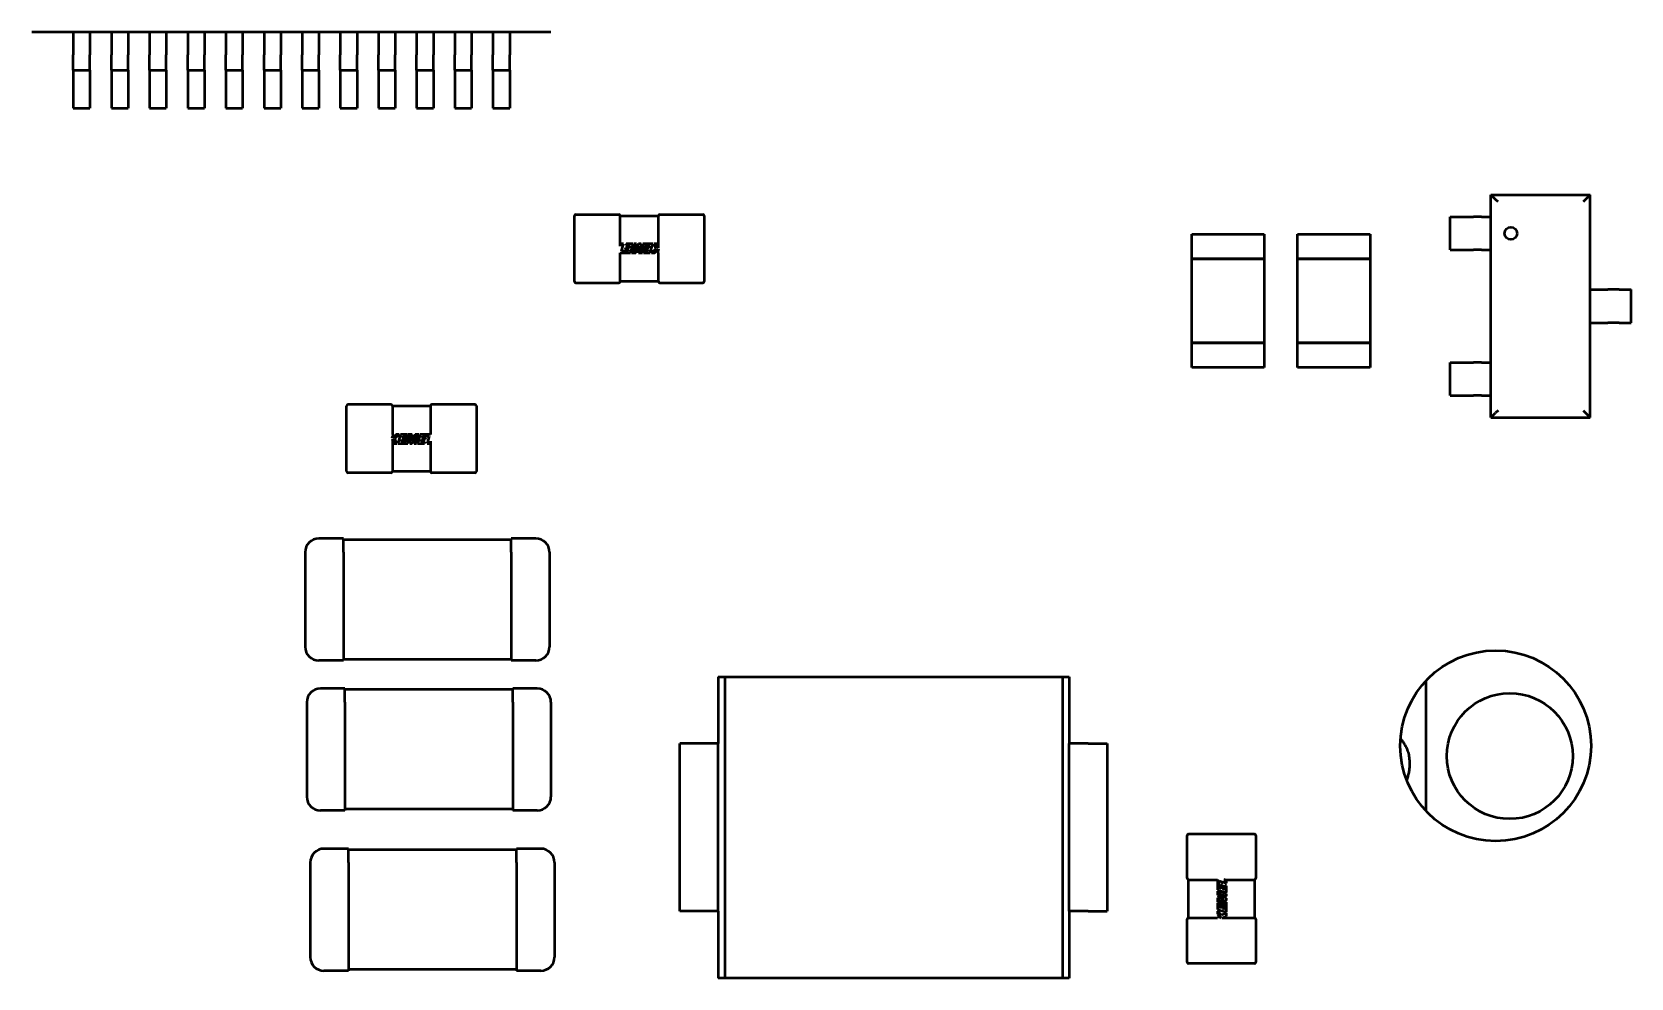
# Model space of a CAD drawing. Header units: millimetres. Extents: x -106 to 841, y -50 to 594.
# Drawn here: x 258.09 to 279.04, y 323.45 to 335.86 of the extents above; entities that cross this region are included whole.
import ezdxf

# ---------------------------------------------------------------- set-up
doc = ezdxf.new("R2010")
doc.units = ezdxf.units.MM
doc.layers.add('Visible (ISO)', color=7, linetype='Continuous', lineweight=50)

msp = doc.modelspace()

# ---------------------------------------------------------------- linework, layer by layer
at = {"layer": 'Visible (ISO)'}
for p, q in [((258.091, 335.856), (258.631, 335.856)), ((258.631, 335.856), (258.851, 335.856)), ((258.631, 335.856), (258.631, 335.556)), ((258.851, 335.856), (259.131, 335.856)), ((258.851, 335.856), (258.851, 335.556)), ((259.131, 335.856), (259.351, 335.856)), ((259.131, 335.856), (259.131, 335.556)), ((259.351, 335.856), (259.631, 335.856)), ((259.351, 335.856), (259.351, 335.556)), ((259.631, 335.856), (259.851, 335.856)), ((259.631, 335.856), (259.631, 335.556)), ((259.851, 335.856), (260.131, 335.856)), ((259.851, 335.856), (259.851, 335.556)), ((260.131, 335.856), (260.351, 335.856)), ((260.131, 335.856), (260.131, 335.556)), ((260.351, 335.856), (260.631, 335.856)), ((260.351, 335.856), (260.351, 335.556)), ((260.631, 335.856), (260.851, 335.856)), ((260.631, 335.856), (260.631, 335.556)), ((260.851, 335.856), (261.131, 335.856)), ((260.851, 335.856), (260.851, 335.556)), ((261.131, 335.856), (261.351, 335.856)), ((261.131, 335.856), (261.131, 335.556)), ((261.351, 335.856), (261.631, 335.856)), ((261.351, 335.856), (261.351, 335.556)), ((261.631, 335.856), (261.851, 335.856)), ((261.631, 335.856), (261.631, 335.556)), ((261.851, 335.856), (262.131, 335.856)), ((261.851, 335.856), (261.851, 335.556)), ((262.131, 335.856), (262.351, 335.856)), ((262.131, 335.856), (262.131, 335.556)), ((262.351, 335.856), (262.631, 335.856)), ((262.351, 335.856), (262.351, 335.556)), ((262.631, 335.856), (262.851, 335.856)), ((262.631, 335.856), (262.631, 335.556)), ((262.851, 335.856), (263.131, 335.856)), ((262.851, 335.856), (262.851, 335.556)), ((263.131, 335.856), (263.351, 335.856)), ((263.131, 335.856), (263.131, 335.556)), ((263.351, 335.856), (263.631, 335.856)), ((263.351, 335.856), (263.351, 335.556)), ((263.631, 335.856), (263.851, 335.856)), ((263.631, 335.856), (263.631, 335.556)), ((263.851, 335.856), (264.131, 335.856)), ((263.851, 335.856), (263.851, 335.556)), ((264.131, 335.856), (264.351, 335.856)), ((264.131, 335.856), (264.131, 335.556)), ((264.351, 335.856), (264.891, 335.856)), ((264.351, 335.856), (264.351, 335.556)), ((258.631, 335.356), (258.631, 335.556)), ((258.851, 335.356), (258.851, 335.556)), ((259.131, 335.356), (259.131, 335.556)), ((259.351, 335.356), (259.351, 335.556)), ((259.631, 335.356), (259.631, 335.556)), ((259.851, 335.356), (259.851, 335.556)), ((260.131, 335.356), (260.131, 335.556)), ((260.351, 335.356), (260.351, 335.556)), ((260.631, 335.356), (260.631, 335.556)), ((260.851, 335.356), (260.851, 335.556)), ((261.131, 335.356), (261.131, 335.556)), ((261.351, 335.356), (261.351, 335.556)), ((261.631, 335.356), (261.631, 335.556)), ((261.851, 335.356), (261.851, 335.556)), ((262.131, 335.356), (262.131, 335.556)), ((262.351, 335.356), (262.351, 335.556)), ((262.631, 335.356), (262.631, 335.556)), ((262.851, 335.356), (262.851, 335.556)), ((263.131, 335.356), (263.131, 335.556)), ((263.351, 335.356), (263.351, 335.556)), ((263.631, 335.356), (263.631, 335.556)), ((263.851, 335.356), (263.851, 335.556)), ((264.131, 335.356), (264.131, 335.556)), ((264.351, 335.356), (264.351, 335.556)), ((258.631, 335.356), (258.631, 335.256)), ((258.631, 335.356), (258.851, 335.356)), ((258.631, 335.256), (258.631, 334.856)), ((258.851, 335.356), (258.851, 335.256)), ((258.851, 335.256), (258.851, 334.856)), ((259.131, 335.356), (259.131, 335.256)), ((259.131, 335.356), (259.351, 335.356)), ((259.131, 335.256), (259.131, 334.856)), ((259.351, 335.356), (259.351, 335.256)), ((259.351, 335.256), (259.351, 334.856)), ((259.631, 335.356), (259.631, 335.256)), ((259.631, 335.356), (259.851, 335.356)), ((259.631, 335.256), (259.631, 334.856)), ((259.851, 335.356), (259.851, 335.256)), ((259.851, 335.256), (259.851, 334.856)), ((260.131, 335.356), (260.131, 335.256)), ((260.131, 335.356), (260.351, 335.356)), ((260.131, 335.256), (260.131, 334.856)), ((260.351, 335.356), (260.351, 335.256)), ((260.351, 335.256), (260.351, 334.856)), ((260.631, 335.356), (260.631, 335.256)), ((260.631, 335.356), (260.851, 335.356)), ((260.631, 335.256), (260.631, 334.856)), ((260.851, 335.356), (260.851, 335.256)), ((260.851, 335.256), (260.851, 334.856)), ((261.131, 335.356), (261.131, 335.256)), ((261.131, 335.356), (261.351, 335.356)), ((261.131, 335.256), (261.131, 334.856)), ((261.351, 335.356), (261.351, 335.256)), ((261.351, 335.256), (261.351, 334.856)), ((261.631, 335.356), (261.631, 335.256)), ((261.631, 335.356), (261.851, 335.356)), ((261.631, 335.256), (261.631, 334.856)), ((261.851, 335.356), (261.851, 335.256)), ((261.851, 335.256), (261.851, 334.856)), ((262.131, 335.356), (262.131, 335.256)), ((262.131, 335.356), (262.351, 335.356)), ((262.131, 335.256), (262.131, 334.856)), ((262.351, 335.356), (262.351, 335.256)), ((262.351, 335.256), (262.351, 334.856)), ((262.631, 335.356), (262.631, 335.256)), ((262.631, 335.356), (262.851, 335.356)), ((262.631, 335.256), (262.631, 334.856)), ((262.851, 335.356), (262.851, 335.256)), ((262.851, 335.256), (262.851, 334.856)), ((263.131, 335.356), (263.131, 335.256)), ((263.131, 335.356), (263.351, 335.356)), ((263.131, 335.256), (263.131, 334.856)), ((263.351, 335.356), (263.351, 335.256)), ((263.351, 335.256), (263.351, 334.856)), ((263.631, 335.356), (263.631, 335.256)), ((263.631, 335.356), (263.851, 335.356)), ((263.631, 335.256), (263.631, 334.856)), ((263.851, 335.356), (263.851, 335.256)), ((263.851, 335.256), (263.851, 334.856)), ((264.131, 335.356), (264.131, 335.256)), ((264.131, 335.356), (264.351, 335.356)), ((264.131, 335.256), (264.131, 334.856)), ((264.351, 335.356), (264.351, 335.256)), ((264.351, 335.256), (264.351, 334.856)), ((258.631, 334.856), (258.851, 334.856)), ((259.131, 334.856), (259.351, 334.856)), ((259.631, 334.856), (259.851, 334.856)), ((260.131, 334.856), (260.351, 334.856)), ((260.631, 334.856), (260.851, 334.856)), ((261.131, 334.856), (261.351, 334.856)), ((261.631, 334.856), (261.851, 334.856)), ((262.131, 334.856), (262.351, 334.856)), ((262.631, 334.856), (262.851, 334.856)), ((263.131, 334.856), (263.351, 334.856)), ((263.631, 334.856), (263.851, 334.856)), ((264.131, 334.856), (264.351, 334.856)), ((277.207, 330.8), (277.207, 333.72)), ((277.207, 333.72), (277.268, 333.659)), ((277.207, 333.72), (278.507, 333.72)), ((277.3, 333.627), (277.268, 333.659)), ((278.445, 333.659), (278.413, 333.627)), ((278.507, 333.72), (278.445, 333.659)), ((278.507, 330.8), (278.507, 333.72)), ((265.199, 332.582), (265.199, 333.445)), ((265.218, 333.463), (265.78, 333.463)), ((265.799, 333.445), (266.299, 333.445)), ((265.799, 333.426), (265.799, 333.445)), ((265.799, 333.047), (265.799, 333.426)), ((266.299, 333.426), (266.299, 333.445)), ((266.299, 333.021), (266.299, 333.426)), ((266.318, 333.463), (266.88, 333.463)), ((266.899, 333.445), (266.899, 332.582)), ((276.672, 333.433), (276.829, 333.433)), ((276.672, 332.998), (276.672, 333.433)), ((276.829, 333.433), (276.936, 333.433)), ((276.936, 333.433), (276.976, 333.433)), ((277.083, 333.433), (276.976, 333.433)), ((277.083, 333.433), (277.207, 333.433)), ((277.207, 332.998), (277.207, 333.433)), ((273.286, 332.881), (273.286, 333.205)), ((273.286, 333.205), (274.235, 333.205)), ((274.235, 333.205), (274.235, 332.881)), ((274.674, 332.881), (274.674, 333.205)), ((274.674, 333.205), (275.623, 333.205)), ((275.623, 333.205), (275.623, 332.881)), ((265.808, 333.079), (265.798, 333.045)), ((265.798, 332.959), (265.934, 332.959)), ((265.799, 332.601), (265.799, 332.959)), ((265.842, 333.079), (265.808, 333.079)), ((265.814, 332.982), (265.842, 333.079)), ((265.851, 332.982), (265.814, 332.982)), ((265.906, 332.982), (265.851, 332.982)), ((265.867, 333.026), (265.861, 333.004)), ((265.861, 333.004), (265.913, 333.004)), ((265.919, 333.026), (265.867, 333.026)), ((265.877, 333.079), (265.871, 333.056)), ((265.871, 333.056), (265.927, 333.056)), ((265.968, 333.079), (265.877, 333.079)), ((265.913, 333.004), (265.906, 332.982)), ((265.927, 333.056), (265.919, 333.026)), ((265.934, 332.959), (265.968, 333.079)), ((265.983, 333.079), (265.948, 332.959)), ((265.948, 332.959), (266.001, 332.959)), ((266.039, 333.079), (265.982, 332.971)), ((265.982, 332.971), (266.013, 333.079)), ((266.013, 333.079), (265.983, 333.079)), ((266.001, 332.959), (266.044, 333.045)), ((266.071, 333.079), (266.039, 333.079)), ((266.044, 333.045), (266.039, 332.959)), ((266.039, 332.959), (266.09, 332.959)), ((266.096, 333.079), (266.065, 332.972)), ((266.065, 332.972), (266.071, 333.079)), ((266.09, 332.959), (266.118, 333.056)), ((266.226, 333.079), (266.096, 333.079)), ((266.109, 332.982), (266.102, 332.959)), ((266.102, 332.959), (266.191, 332.959)), ((266.163, 332.982), (266.109, 332.982)), ((266.118, 333.056), (266.185, 333.056)), ((266.125, 333.026), (266.118, 333.004)), ((266.118, 333.004), (266.17, 333.004)), ((266.176, 333.026), (266.125, 333.026)), ((266.17, 333.004), (266.163, 332.982)), ((266.185, 333.056), (266.176, 333.026)), ((266.191, 332.959), (266.226, 333.079)), ((266.266, 333.014), (266.21, 332.959)), ((266.21, 332.959), (266.25, 332.959)), ((266.276, 333.079), (266.239, 333.079)), ((266.239, 333.079), (266.266, 333.014)), ((266.25, 332.959), (266.299, 333.009)), ((266.299, 333.02), (266.276, 333.079)), ((266.299, 333.006), (266.286, 332.959)), ((266.286, 332.959), (266.299, 332.959)), ((266.299, 333.003), (266.299, 333.008)), ((266.299, 332.601), (266.299, 332.959)), ((276.672, 332.998), (276.829, 332.998)), ((276.829, 332.998), (276.936, 332.998)), ((276.936, 332.998), (276.976, 332.998)), ((277.083, 332.998), (276.976, 332.998)), ((277.083, 332.998), (277.207, 332.998)), ((274.235, 332.881), (273.286, 332.881)), ((273.286, 331.781), (273.286, 332.88)), ((273.286, 332.88), (274.235, 332.88)), ((274.235, 332.88), (274.235, 331.781)), ((275.623, 332.881), (274.674, 332.881)), ((274.674, 331.781), (274.674, 332.88)), ((274.674, 332.88), (275.623, 332.88)), ((275.623, 332.88), (275.623, 331.781)), ((265.78, 332.563), (265.218, 332.563)), ((265.799, 332.582), (265.799, 332.601)), ((266.299, 332.582), (265.799, 332.582)), ((266.299, 332.582), (266.299, 332.601)), ((266.88, 332.563), (266.318, 332.563)), ((278.507, 332.478), (278.631, 332.478)), ((278.507, 332.043), (278.507, 332.478)), ((278.631, 332.478), (278.738, 332.478)), ((278.778, 332.478), (278.738, 332.478)), ((278.885, 332.478), (278.778, 332.478)), ((278.885, 332.478), (279.042, 332.478)), ((279.042, 332.043), (279.042, 332.478)), ((278.507, 332.043), (278.631, 332.043)), ((278.631, 332.043), (278.738, 332.043)), ((278.778, 332.043), (278.738, 332.043)), ((278.885, 332.043), (278.778, 332.043)), ((278.885, 332.043), (279.042, 332.043)), ((274.235, 331.781), (273.286, 331.781)), ((273.286, 331.456), (273.286, 331.78)), ((273.286, 331.78), (274.235, 331.78)), ((274.235, 331.78), (274.235, 331.456)), ((275.623, 331.781), (274.674, 331.781)), ((274.674, 331.456), (274.674, 331.78)), ((274.674, 331.78), (275.623, 331.78)), ((275.623, 331.78), (275.623, 331.456)), ((274.235, 331.456), (273.286, 331.456)), ((275.623, 331.456), (274.674, 331.456)), ((276.672, 331.523), (276.829, 331.523)), ((276.672, 331.088), (276.672, 331.523)), ((276.829, 331.523), (276.936, 331.523)), ((276.936, 331.523), (276.976, 331.523)), ((277.083, 331.523), (276.976, 331.523)), ((277.083, 331.523), (277.207, 331.523)), ((277.207, 331.088), (277.207, 331.523)), ((276.672, 331.088), (276.829, 331.088)), ((276.829, 331.088), (276.936, 331.088)), ((276.936, 331.088), (276.976, 331.088)), ((277.083, 331.088), (276.976, 331.088)), ((277.083, 331.088), (277.207, 331.088)), ((262.213, 330.092), (262.213, 330.955)), ((262.232, 330.973), (262.794, 330.973)), ((262.813, 330.955), (263.313, 330.955)), ((262.813, 330.955), (262.813, 330.936)), ((262.813, 330.936), (262.813, 330.578)), ((263.313, 330.955), (263.313, 330.936)), ((263.313, 330.936), (263.313, 330.578)), ((263.332, 330.973), (263.894, 330.973)), ((263.913, 330.955), (263.913, 330.092)), ((277.207, 330.8), (277.268, 330.862)), ((277.3, 330.894), (277.268, 330.862)), ((278.413, 330.894), (278.445, 330.862)), ((278.507, 330.8), (278.445, 330.862)), ((277.207, 330.8), (278.507, 330.8)), ((262.862, 330.578), (262.812, 330.528)), ((262.812, 330.531), (262.826, 330.578)), ((262.826, 330.578), (262.812, 330.578)), ((262.812, 330.517), (262.836, 330.458)), ((262.813, 330.533), (262.813, 330.529)), ((262.813, 330.515), (262.813, 330.111)), ((262.836, 330.458), (262.873, 330.458)), ((262.845, 330.523), (262.902, 330.578)), ((262.873, 330.458), (262.845, 330.523)), ((262.902, 330.578), (262.862, 330.578)), ((262.921, 330.578), (262.886, 330.458)), ((262.886, 330.458), (263.016, 330.458)), ((263.009, 330.578), (262.921, 330.578)), ((262.927, 330.481), (262.935, 330.511)), ((262.993, 330.481), (262.927, 330.481)), ((262.935, 330.511), (262.987, 330.511)), ((262.942, 330.533), (262.948, 330.555)), ((262.993, 330.533), (262.942, 330.533)), ((262.948, 330.555), (263.003, 330.555)), ((262.987, 330.511), (262.993, 330.533)), ((263.021, 330.578), (262.993, 330.481)), ((263.003, 330.555), (263.009, 330.578)), ((263.016, 330.458), (263.046, 330.565)), ((263.073, 330.578), (263.021, 330.578)), ((263.046, 330.565), (263.04, 330.458)), ((263.04, 330.458), (263.072, 330.458)), ((263.111, 330.578), (263.068, 330.492)), ((263.068, 330.492), (263.073, 330.578)), ((263.072, 330.458), (263.129, 330.565)), ((263.129, 330.565), (263.098, 330.458)), ((263.098, 330.458), (263.129, 330.458)), ((263.163, 330.578), (263.111, 330.578)), ((263.129, 330.458), (263.163, 330.578)), ((263.178, 330.578), (263.143, 330.458)), ((263.143, 330.458), (263.234, 330.458)), ((263.313, 330.578), (263.178, 330.578)), ((263.184, 330.481), (263.193, 330.511)), ((263.241, 330.481), (263.184, 330.481)), ((263.193, 330.511), (263.244, 330.511)), ((263.199, 330.533), (263.206, 330.555)), ((263.251, 330.533), (263.199, 330.533)), ((263.206, 330.555), (263.261, 330.555)), ((263.234, 330.458), (263.241, 330.481)), ((263.244, 330.511), (263.251, 330.533)), ((263.261, 330.555), (263.297, 330.555)), ((263.297, 330.555), (263.269, 330.458)), ((263.269, 330.458), (263.304, 330.458)), ((263.304, 330.458), (263.313, 330.492)), ((263.313, 330.49), (263.313, 330.111)), ((262.794, 330.073), (262.232, 330.073)), ((262.813, 330.111), (262.813, 330.092)), ((263.313, 330.092), (262.813, 330.092)), ((263.313, 330.111), (263.313, 330.092)), ((263.894, 330.073), (263.332, 330.073)), ((262.171, 329.213), (261.851, 329.213)), ((262.171, 329.033), (262.171, 329.213)), ((264.371, 329.197), (262.171, 329.197)), ((264.691, 329.213), (264.371, 329.213)), ((264.371, 329.033), (264.371, 329.213)), ((261.671, 329.033), (261.671, 327.793)), ((262.171, 329.033), (262.171, 327.793)), ((264.371, 329.033), (264.371, 327.793)), ((264.871, 329.033), (264.871, 327.793)), ((262.171, 327.793), (262.171, 327.613)), ((264.371, 327.793), (264.371, 327.613)), ((262.171, 327.613), (261.851, 327.613)), ((264.371, 327.629), (262.171, 327.629)), ((264.691, 327.613), (264.371, 327.613)), ((267.08, 327.4), (267.08, 326.525)), ((267.08, 327.4), (267.169, 327.4)), ((267.169, 327.4), (271.591, 327.4)), ((267.169, 327.4), (267.169, 323.45)), ((271.591, 327.4), (271.68, 327.4)), ((271.591, 327.4), (271.591, 323.45)), ((271.68, 327.4), (271.68, 326.525)), ((276.353, 327.347), (276.353, 325.643)), ((261.691, 327.068), (261.691, 325.828)), ((262.191, 327.248), (261.871, 327.248)), ((262.191, 327.068), (262.191, 327.248)), ((264.391, 327.232), (262.191, 327.232)), ((262.191, 327.068), (262.191, 325.828)), ((264.711, 327.248), (264.391, 327.248)), ((264.391, 327.068), (264.391, 327.248)), ((264.391, 327.068), (264.391, 325.828)), ((264.891, 327.068), (264.891, 325.828)), ((266.58, 324.325), (266.58, 326.525)), ((266.832, 326.525), (266.58, 326.525)), ((267.08, 326.525), (266.83, 326.525)), ((267.08, 324.325), (267.08, 326.525)), ((271.93, 326.525), (271.68, 326.525)), ((271.68, 324.325), (271.68, 326.525)), ((271.93, 326.525), (272.18, 326.525)), ((272.18, 326.525), (272.18, 324.325)), ((262.191, 325.828), (262.191, 325.648)), ((264.391, 325.828), (264.391, 325.648)), ((262.191, 325.648), (261.871, 325.648)), ((264.391, 325.664), (262.191, 325.664)), ((264.711, 325.648), (264.391, 325.648)), ((273.227, 324.759), (273.227, 325.321)), ((273.245, 325.34), (274.108, 325.34)), ((274.127, 325.321), (274.127, 324.759)), ((261.737, 324.966), (261.737, 323.726)), ((262.237, 325.146), (261.917, 325.146)), ((262.237, 324.966), (262.237, 325.146)), ((264.437, 325.13), (262.237, 325.13)), ((262.237, 324.966), (262.237, 323.726)), ((264.757, 325.146), (264.437, 325.146)), ((264.437, 324.966), (264.437, 325.146)), ((264.437, 324.966), (264.437, 323.726)), ((264.937, 324.966), (264.937, 323.726)), ((273.245, 324.24), (273.245, 324.74)), ((273.245, 324.74), (273.264, 324.74)), ((273.264, 324.74), (273.622, 324.74)), ((273.622, 324.741), (273.622, 324.605)), ((273.742, 324.731), (273.708, 324.741)), ((273.71, 324.74), (274.089, 324.74)), ((274.089, 324.74), (274.108, 324.74)), ((274.108, 324.74), (274.108, 324.24)), ((273.622, 324.605), (273.742, 324.57)), ((273.622, 324.591), (273.622, 324.538)), ((273.742, 324.556), (273.622, 324.591)), ((273.622, 324.538), (273.708, 324.495)), ((273.742, 324.499), (273.635, 324.556)), ((273.635, 324.556), (273.742, 324.525)), ((273.645, 324.688), (273.645, 324.724)), ((273.645, 324.724), (273.742, 324.696)), ((273.645, 324.633), (273.645, 324.688)), ((273.667, 324.626), (273.645, 324.633)), ((273.69, 324.671), (273.667, 324.678)), ((273.667, 324.678), (273.667, 324.626)), ((273.69, 324.62), (273.69, 324.671)), ((273.719, 324.611), (273.69, 324.62)), ((273.742, 324.661), (273.719, 324.668)), ((273.719, 324.668), (273.719, 324.611)), ((273.742, 324.696), (273.742, 324.731)), ((273.742, 324.57), (273.742, 324.661)), ((273.742, 324.525), (273.742, 324.556)), ((266.83, 324.325), (266.58, 324.325)), ((267.08, 324.325), (266.83, 324.325)), ((267.08, 324.325), (267.08, 323.45)), ((271.68, 324.325), (271.68, 323.45)), ((271.93, 324.325), (271.68, 324.325)), ((271.928, 324.325), (272.18, 324.325)), ((273.708, 324.495), (273.622, 324.5)), ((273.622, 324.5), (273.622, 324.449)), ((273.622, 324.449), (273.719, 324.421)), ((273.645, 324.43), (273.622, 324.437)), ((273.622, 324.437), (273.622, 324.348)), ((273.622, 324.348), (273.742, 324.313)), ((273.677, 324.273), (273.622, 324.329)), ((273.622, 324.329), (273.622, 324.289)), ((273.742, 324.443), (273.635, 324.473)), ((273.635, 324.473), (273.742, 324.467)), ((273.645, 324.375), (273.645, 324.43)), ((273.667, 324.369), (273.645, 324.375)), ((273.69, 324.414), (273.667, 324.42)), ((273.667, 324.42), (273.667, 324.369)), ((273.69, 324.362), (273.69, 324.414)), ((273.719, 324.354), (273.69, 324.362)), ((273.719, 324.421), (273.719, 324.354)), ((273.742, 324.467), (273.742, 324.499)), ((273.742, 324.313), (273.742, 324.443)), ((273.227, 323.659), (273.227, 324.221)), ((273.245, 324.24), (273.264, 324.24)), ((273.264, 324.24), (273.622, 324.24)), ((273.622, 324.289), (273.672, 324.239)), ((273.669, 324.239), (273.622, 324.253)), ((273.622, 324.253), (273.622, 324.239)), ((273.667, 324.24), (273.671, 324.24)), ((273.742, 324.3), (273.677, 324.273)), ((273.683, 324.239), (273.742, 324.263)), ((273.685, 324.24), (274.089, 324.24)), ((273.742, 324.263), (273.742, 324.3)), ((274.089, 324.24), (274.108, 324.24)), ((274.127, 324.221), (274.127, 323.659)), ((262.237, 323.726), (262.237, 323.546)), ((264.437, 323.726), (264.437, 323.546)), ((262.237, 323.546), (261.917, 323.546)), ((264.437, 323.562), (262.237, 323.562)), ((264.757, 323.546), (264.437, 323.546)), ((274.108, 323.64), (273.245, 323.64)), ((267.169, 323.45), (267.08, 323.45)), ((271.591, 323.45), (267.169, 323.45)), ((271.68, 323.45), (271.591, 323.45))]:
    msp.add_line(p, q, dxfattribs=at)
for centre, radius in [((277.467, 333.215), 0.0812), ((277.268, 326.495), 1.25), ((277.453, 326.361), 0.825)]:
    msp.add_circle(centre, radius, dxfattribs=at)
for centre, radius, start, end in [((265.218, 333.445), 0.0187, 90, 180), ((265.78, 333.445), 0.0187, 0, 90), ((266.318, 333.445), 0.0187, 90, 180), ((266.88, 333.445), 0.0187, 0, 90), ((265.218, 332.582), 0.0187, 180, 270), ((265.78, 332.582), 0.0187, 270, 0), ((266.318, 332.582), 0.0187, 180, 270), ((266.88, 332.582), 0.0187, 270, 0), ((262.232, 330.955), 0.0187, 90, 180), ((262.794, 330.955), 0.0187, 0, 90), ((263.332, 330.955), 0.0187, 90, 180), ((263.894, 330.955), 0.0187, 0, 90), ((262.232, 330.092), 0.0187, 180, 270), ((262.794, 330.092), 0.0187, 270, 0), ((263.332, 330.092), 0.0187, 180, 270), ((263.894, 330.092), 0.0187, 270, 0), ((261.851, 329.033), 0.18, 90, 180), ((264.691, 329.033), 0.18, 0, 90), ((261.851, 327.793), 0.18, 180, 270), ((264.691, 327.793), 0.18, 270, 0), ((261.871, 327.068), 0.18, 90, 180), ((264.711, 327.068), 0.18, 0, 90), ((261.871, 325.828), 0.18, 180, 270), ((264.711, 325.828), 0.18, 270, 0), ((273.245, 325.321), 0.0187, 90, 180), ((274.108, 325.321), 0.0187, 0, 90), ((261.917, 324.966), 0.18, 90, 180), ((264.757, 324.966), 0.18, 0, 90), ((273.245, 324.759), 0.0187, 180, 270), ((274.108, 324.759), 0.0187, 270, 0), ((273.245, 324.221), 0.0187, 90, 180), ((274.108, 324.221), 0.0187, 0, 90), ((261.917, 323.726), 0.18, 180, 270), ((264.757, 323.726), 0.18, 270, 0), ((273.245, 323.659), 0.0187, 180, 270), ((274.108, 323.659), 0.0187, 270, 0)]:
    msp.add_arc(centre, radius, start, end, dxfattribs=at)
for points, knots in [([(276.021, 326.589), (276.027, 326.582), (276.041, 326.566), (276.054, 326.548), (276.061, 326.537)], [0.8021003, 0.8021003, 0.8021003, 0.8021003, 0.8812363, 1, 1, 1, 1]), ([(276.061, 326.537), (276.073, 326.517), (276.098, 326.477), (276.122, 326.41), (276.137, 326.34), (276.139, 326.291), (276.14, 326.266)], [0, 0, 0, 0, 0.244594, 0.488972, 0.73951, 1, 1, 1, 1]), ([(276.14, 326.266), (276.139, 326.248), (276.139, 326.211), (276.132, 326.157), (276.12, 326.105), (276.109, 326.069), (276.102, 326.05), (276.101, 326.047)], [0, 0, 0, 0, 0.1310542, 0.2580733, 0.3820719, 0.5047815, 0.525585, 0.525585, 0.525585, 0.525585])]:
    msp.add_open_spline(points, degree=3, knots=knots, dxfattribs=at)

doc.saveas('drawing.dxf')
